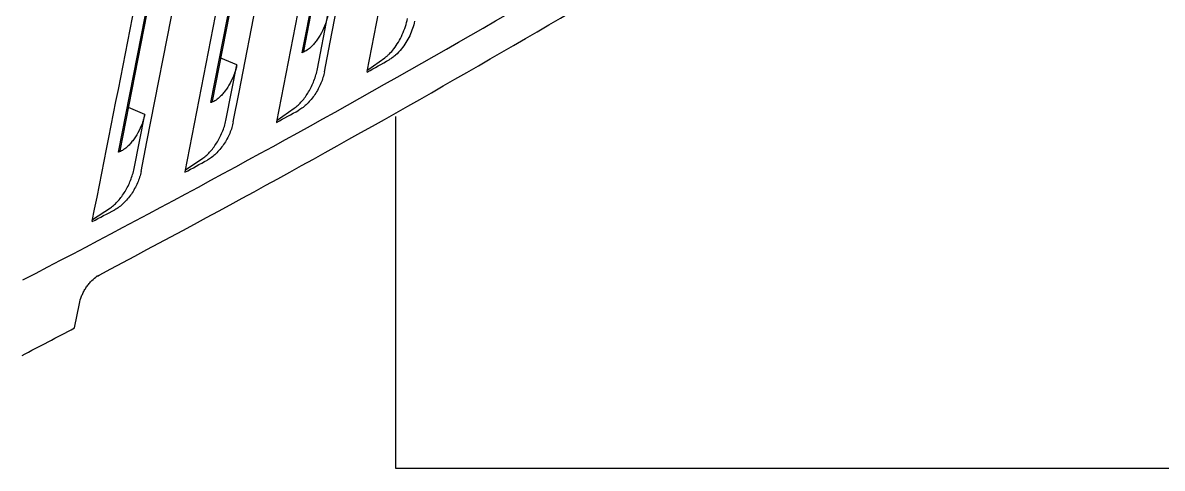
# Model space of a CAD drawing. Header units: inches. Extents: x 110042 to 357611, y 89798 to 292388.
# Drawn here: x 195583 to 201060, y 170139 to 172281 of the extents above; entities that cross this region are included whole.
import ezdxf

# ---------------------------------------------------------------- set-up
doc = ezdxf.new("R2010")
doc.units = ezdxf.units.IN
doc.header["$MEASUREMENT"] = 0

# ---------------------------------------------------------------- blocks, each defined once
blk = doc.blocks.new('S')
for p, q in [((3022.7265, 6964.248), (3022.8435, 6964.8534)), ((3022.6646, 6964.2244), (3022.7713, 6964.7748)), ((3022.6681, 6964.2278), (3022.7748, 6964.7785)), ((3022.5245, 6964.137), (3022.6424, 6964.7419)), ((3022.4655, 6964.1169), (3022.573, 6964.6672)), ((3022.4619, 6964.1136), (3022.5694, 6964.6635)), ((3022.3202, 6964.0269), (3022.4391, 6964.6314)), ((3022.2569, 6964.0037), (3022.3652, 6964.5532)), ((3022.2606, 6964.0071), (3022.3689, 6964.557)), ((3022.6982, 6964.1884), (3022.7214, 6964.3085)), ((3022.7137, 6964.1821), (3022.7265, 6964.248)), ((3022.5195, 6964.1973), (3022.4841, 6964.2124)), ((3022.8097, 6964.1866), (3022.8473, 6964.213)), ((3022.4961, 6964.0774), (3022.5195, 6964.1973)), ((3022.8087, 6964.1815), (3022.8089, 6964.1825)), ((3022.5117, 6964.071), (3022.5245, 6964.137)), ((3022.3153, 6964.0872), (3022.2794, 6964.1025)), ((3022.2917, 6963.9673), (3022.3153, 6964.0872)), ((3022.6087, 6964.0751), (3022.6469, 6964.1012)), ((3022.6077, 6964.07), (3022.6079, 6964.071)), ((3022.3073, 6963.961), (3022.3202, 6964.0269)), ((3022.4055, 6963.9645), (3022.4442, 6963.9905)), ((3022.4045, 6963.9594), (3022.4047, 6963.9604)), ((3022.1999, 6963.8548), (3022.2392, 6963.8807)), ((3022.1989, 6963.8499), (3022.1991, 6963.8508)), ((3022.2104, 6963.7293), (3022.214, 6963.7314)), ((3022.2107, 6963.7289), (3022.2144, 6963.7308)), ((3022.1597, 6963.6141), (3022.1704, 6963.6682))]:
    blk.add_line(p, q)
for centre, radius, start, end in [((3010.0002, 6986.9457), 26.1628, 297.41172, 301.81968), ((3010.1649, 6986.5701), 25.8222, 297.8149, 302.07862), ((3022.2455, 6963.674), 0.0655, 124.3908, 125.9797), ((3022.2434, 6963.677), 0.0618, 122.2711, 124.3868), ((3008.9794, 6988.6546), 28.2975, 297.49452, 297.76049)]:
    blk.add_arc(centre, radius, start, end)
for centre, major_axis, ratio, start_param, end_param in [((3010.6808, 7057.1147), (22.9554, 192.1719), 0.134965, 4.223831, 4.22889), ((3010.7212, 7058.8855), (23.0505, 192.9377), 0.134993, 4.214863, 4.219924), ((3010.7614, 7060.6556), (23.1456, 193.7028), 0.135022, 4.205928, 4.210992), ((3010.8016, 7062.4249), (23.2406, 194.4671), 0.13505, 4.197027, 4.202093), ((3000.5009, 6974.5774), (29.8867, -0.4975), 0.508709, -0.719714, -0.717271), ((3000.5012, 6974.5772), (29.8867, -0.4937), 0.508827, -0.729835, -0.727391), ((3000.5014, 6974.5771), (29.8867, -0.4898), 0.508945, -0.73996, -0.737515), ((3000.5017, 6974.577), (29.8867, -0.486), 0.509062, -0.75009, -0.747643)]:
    blk.add_ellipse(centre, major_axis=major_axis, ratio=ratio, start_param=start_param, end_param=end_param)
for points, knots in [([(3022.7214, 6964.3085), (3022.7208, 6964.3051), (3022.7191, 6964.2983), (3022.7148, 6964.2847), (3022.7074, 6964.2682), (3022.698, 6964.2531), (3022.6895, 6964.2426), (3022.685, 6964.238), (3022.6828, 6964.2359)], [0, 0, 0, 0, 0.123035, 0.251511, 0.514424, 0.769853, 0.889101, 1, 1, 1, 1]), ([(3022.8676, 6964.2331), (3022.8712, 6964.2378), (3022.8781, 6964.248), (3022.8867, 6964.2645), (3022.8936, 6964.2821), (3022.8968, 6964.2943), (3022.898, 6964.3004)], [0, 0, 0, 0, 0.241317, 0.492555, 0.749121, 1, 1, 1, 1]), ([(3022.9135, 6964.2941), (3022.9125, 6964.2887), (3022.9095, 6964.2777), (3022.9031, 6964.2619), (3022.8948, 6964.2466), (3022.8881, 6964.2371), (3022.8845, 6964.2327)], [0, 0, 0, 0, 0.240958, 0.493507, 0.749417, 1, 1, 1, 1]), ([(3022.6828, 6964.2359), (3022.6799, 6964.2333), (3022.6754, 6964.2297), (3022.6691, 6964.2262), (3022.6661, 6964.2249), (3022.6646, 6964.2244)], [0, 0, 0, 0, 0.541589, 0.781403, 1, 1, 1, 1]), ([(3022.6681, 6964.2278), (3022.668, 6964.2274), (3022.6677, 6964.2266), (3022.667, 6964.2257), (3022.6659, 6964.2249), (3022.665, 6964.2246), (3022.6646, 6964.2244)], [0, 0, 0, 0, 0.224376, 0.45752, 0.713152, 1, 1, 1, 1]), ([(3022.8473, 6964.213), (3022.8491, 6964.2142), (3022.8527, 6964.217), (3022.8597, 6964.2235), (3022.8645, 6964.2291), (3022.8676, 6964.2331)], [0, 0, 0, 0, 0.229539, 0.47408, 1, 1, 1, 1]), ([(3022.8845, 6964.2327), (3022.8804, 6964.2277), (3022.874, 6964.2208), (3022.8645, 6964.2131), (3022.8596, 6964.21), (3022.8572, 6964.2086)], [0, 0, 0, 0, 0.528377, 0.77239, 1, 1, 1, 1]), ([(3022.5195, 6964.1973), (3022.5189, 6964.194), (3022.5172, 6964.1872), (3022.5128, 6964.1735), (3022.5053, 6964.1571), (3022.4958, 6964.142), (3022.4872, 6964.1315), (3022.4826, 6964.127), (3022.4803, 6964.1249)], [0, 0, 0, 0, 0.122895, 0.251232, 0.513955, 0.76944, 0.888846, 1, 1, 1, 1]), ([(3022.6469, 6964.1012), (3022.6499, 6964.1033), (3022.6559, 6964.1081), (3022.664, 6964.1167), (3022.6718, 6964.1267), (3022.6789, 6964.1377), (3022.6852, 6964.1497), (3022.6907, 6964.1622), (3022.6952, 6964.1752), (3022.6973, 6964.184), (3022.6982, 6964.1884)], [0, 0, 0, 0, 0.105652, 0.221243, 0.344185, 0.471651, 0.602683, 0.736353, 0.86989, 1, 1, 1, 1]), ([(3022.7137, 6964.1821), (3022.7129, 6964.1778), (3022.7107, 6964.1691), (3022.706, 6964.1563), (3022.7, 6964.1438), (3022.6928, 6964.1318), (3022.6847, 6964.1208), (3022.6759, 6964.1112), (3022.6667, 6964.1031), (3022.6601, 6964.0987), (3022.6568, 6964.0969)], [0, 0, 0, 0, 0.12464, 0.254778, 0.387761, 0.520773, 0.65096, 0.775699, 0.892642, 1, 1, 1, 1]), ([(3022.4803, 6964.1249), (3022.4774, 6964.1223), (3022.4729, 6964.1188), (3022.4665, 6964.1153), (3022.4634, 6964.1141), (3022.4619, 6964.1136)], [0, 0, 0, 0, 0.540893, 0.780879, 1, 1, 1, 1]), ([(3022.4655, 6964.1169), (3022.4654, 6964.1166), (3022.4651, 6964.1158), (3022.4643, 6964.1148), (3022.4632, 6964.1141), (3022.4624, 6964.1137), (3022.4619, 6964.1136)], [0, 0, 0, 0, 0.223481, 0.456165, 0.712087, 1, 1, 1, 1]), ([(3022.3153, 6964.0872), (3022.3146, 6964.0838), (3022.313, 6964.077), (3022.3085, 6964.0634), (3022.3009, 6964.0469), (3022.2912, 6964.0319), (3022.2825, 6964.0215), (3022.2779, 6964.0169), (3022.2756, 6964.0149)], [0, 0, 0, 0, 0.122754, 0.250952, 0.513484, 0.769024, 0.888588, 1, 1, 1, 1]), ([(3022.4442, 6963.9905), (3022.4473, 6963.9925), (3022.4533, 6963.9973), (3022.4616, 6964.0059), (3022.4694, 6964.0158), (3022.4766, 6964.0268), (3022.483, 6964.0387), (3022.4886, 6964.0512), (3022.4931, 6964.0642), (3022.4953, 6964.073), (3022.4961, 6964.0774)], [0, 0, 0, 0, 0.106021, 0.221825, 0.344849, 0.472294, 0.603222, 0.736726, 0.870073, 1, 1, 1, 1]), ([(3022.5117, 6964.071), (3022.5108, 6964.0667), (3022.5086, 6964.0581), (3022.5038, 6964.0453), (3022.4978, 6964.0328), (3022.4905, 6964.0209), (3022.4824, 6964.0099), (3022.4735, 6964.0003), (3022.4641, 6963.9923), (3022.4575, 6963.9879), (3022.4541, 6963.9861)], [0, 0, 0, 0, 0.124414, 0.254322, 0.387107, 0.519988, 0.65015, 0.774996, 0.892205, 1, 1, 1, 1]), ([(3022.2756, 6964.0149), (3022.2726, 6964.0123), (3022.268, 6964.0088), (3022.2616, 6964.0054), (3022.2584, 6964.0042), (3022.2569, 6964.0037)], [0, 0, 0, 0, 0.540202, 0.780359, 1, 1, 1, 1]), ([(3022.2606, 6964.0071), (3022.2605, 6964.0067), (3022.2602, 6964.0059), (3022.2594, 6964.005), (3022.2582, 6964.0042), (3022.2574, 6964.0039), (3022.2569, 6964.0037)], [0, 0, 0, 0, 0.222583, 0.454812, 0.711027, 1, 1, 1, 1]), ([(3022.2392, 6963.8807), (3022.2423, 6963.8827), (3022.2484, 6963.8875), (3022.2568, 6963.896), (3022.2647, 6963.9058), (3022.272, 6963.9168), (3022.2785, 6963.9287), (3022.2841, 6963.9412), (3022.2886, 6963.9541), (3022.2909, 6963.9629), (3022.2917, 6963.9673)], [0, 0, 0, 0, 0.106399, 0.222422, 0.345533, 0.472958, 0.60378, 0.737117, 0.870266, 1, 1, 1, 1]), ([(3022.3073, 6963.961), (3022.3064, 6963.9567), (3022.3042, 6963.948), (3022.2994, 6963.9353), (3022.2932, 6963.9228), (3022.2859, 6963.9109), (3022.2777, 6963.9), (3022.2687, 6963.8904), (3022.2592, 6963.8824), (3022.2525, 6963.8781), (3022.2491, 6963.8763)], [0, 0, 0, 0, 0.124191, 0.253871, 0.386459, 0.51921, 0.649345, 0.774297, 0.891769, 1, 1, 1, 1]), ([(3022.1704, 6963.6682), (3022.1715, 6963.6737), (3022.1741, 6963.6821), (3022.179, 6963.6929), (3022.1836, 6963.7012), (3022.1889, 6963.7089), (3022.1963, 6963.718), (3022.2026, 6963.7238), (3022.207, 6963.727)], [0, 0, 0, 0, 0.23834, 0.36962, 0.504611, 0.638783, 0.768241, 1, 1, 1, 1])]:
    blk.add_open_spline(points, degree=3, knots=knots)

msp = doc.modelspace()

# ---------------------------------------------------------------- linework, layer by layer
at = {"color": 32, "true_color": 0xcd6928}
for p, q in [((197374.3, 171831), (197374.3, 170139.4)), ((197374.3, 170139.4), (227628.1, 170139.4))]:
    msp.add_line(p, q, dxfattribs=at)

# ---------------------------------------------------------------- block references
at = {"xscale": 2168.486986035371, "yscale": 2168.486986035371, "zscale": 2168.486986035371}
msp.add_blockref('S', (-6357682.5, -14929692.7), dxfattribs=at)

doc.saveas('drawing.dxf')
